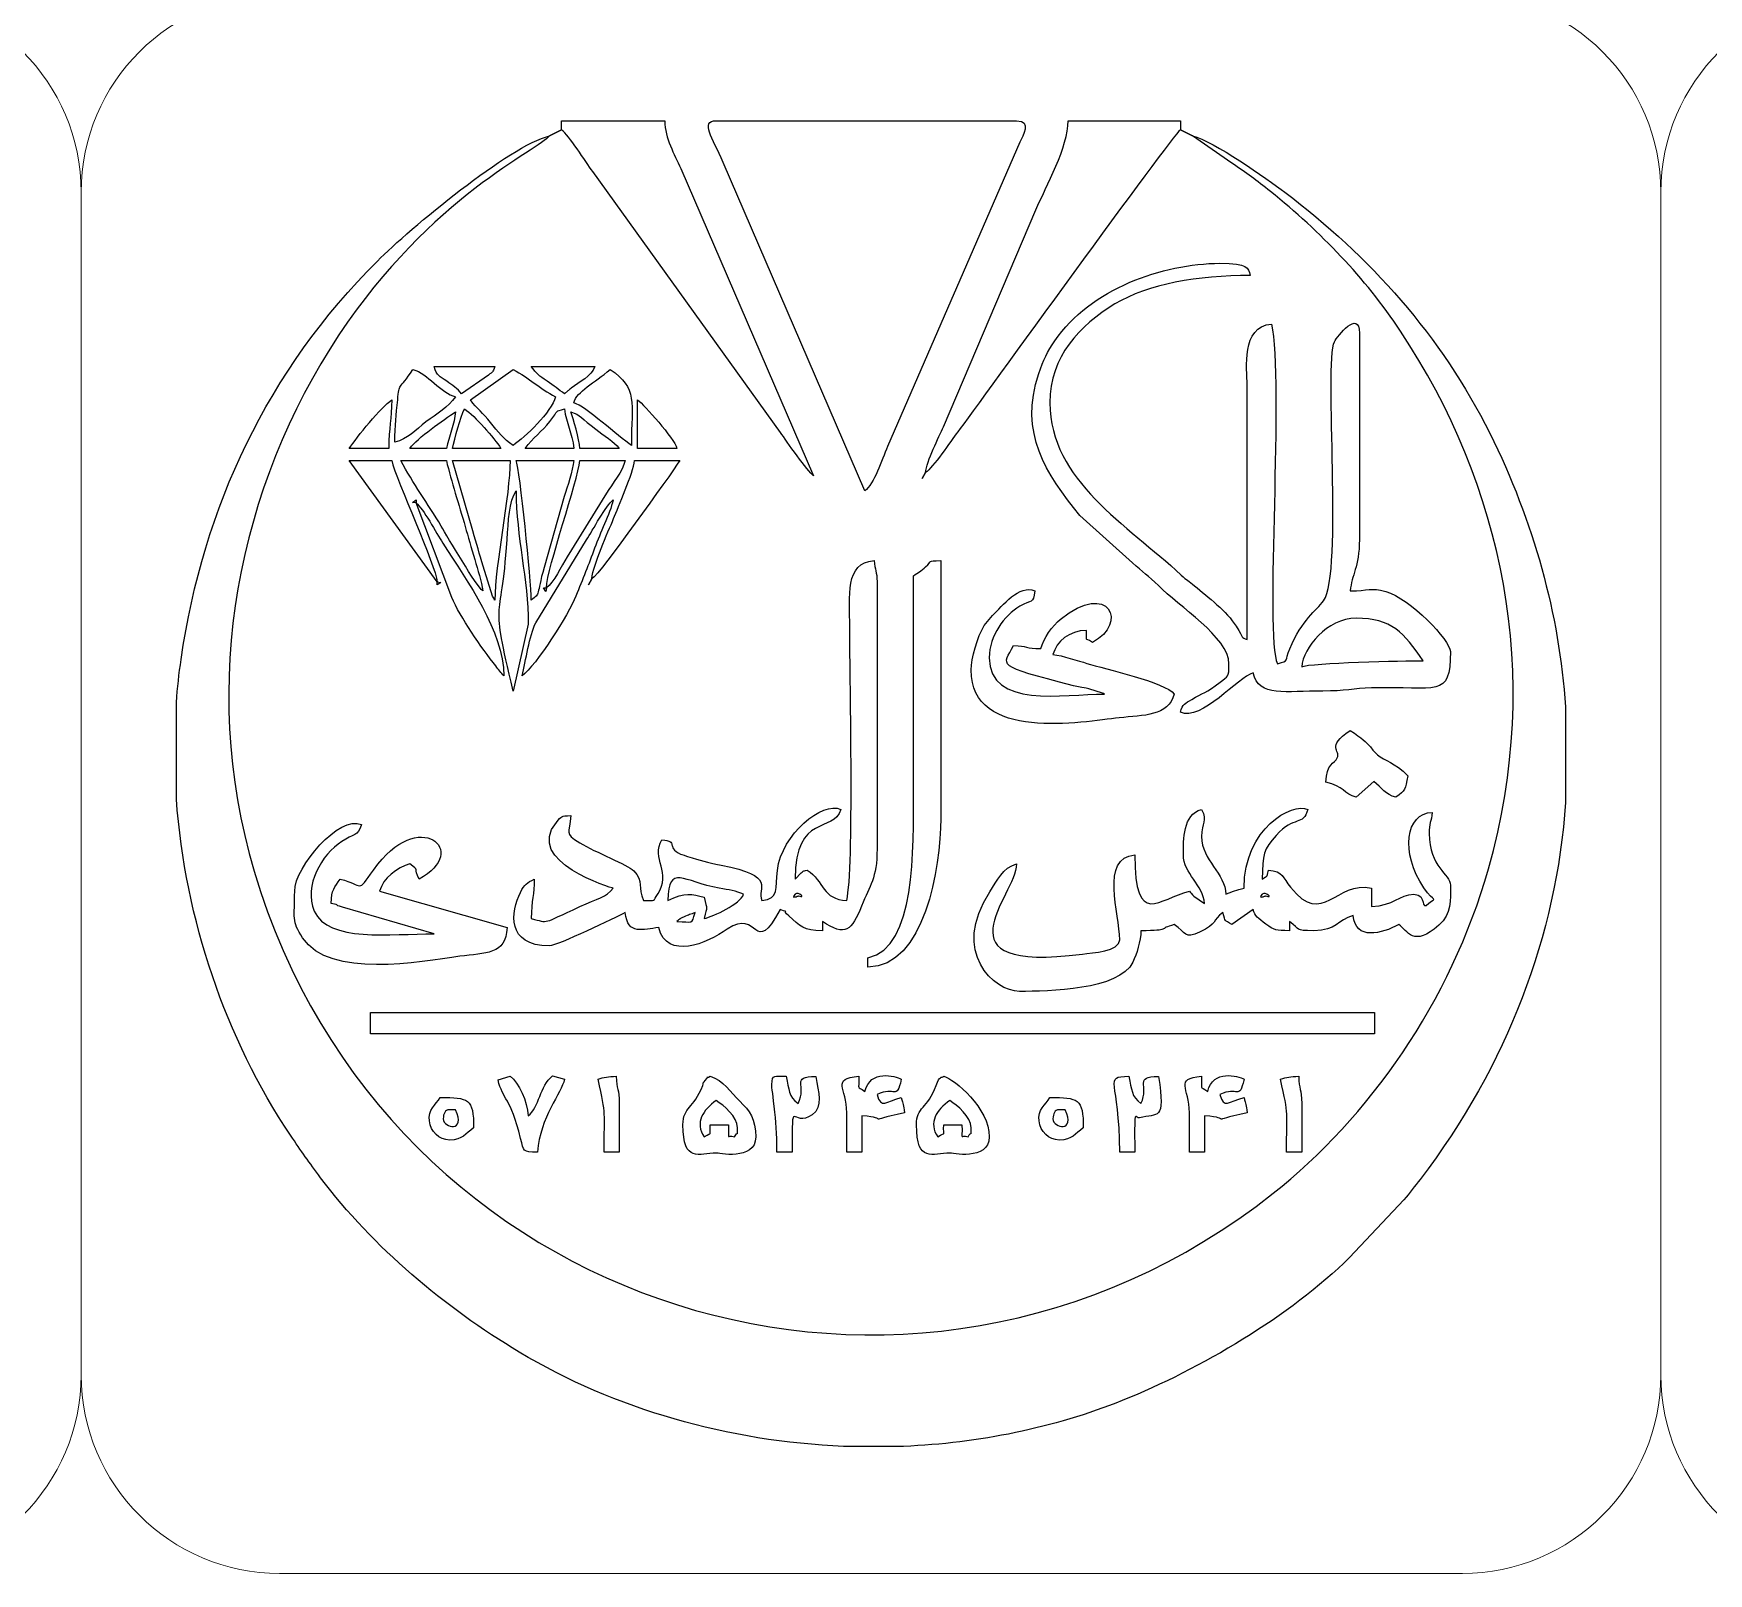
# Model space of a CAD drawing. Header units: millimetres. Extents: x -591 to 604, y 170 to 320.
# Drawn here: x 55.1 to 107.9, y 170.5 to 219 of the extents above; entities that cross this region are included whole.
import ezdxf

# ---------------------------------------------------------------- set-up
doc = ezdxf.new("R2010")
doc.units = ezdxf.units.MM
doc.header["$MEASUREMENT"] = 0
doc.layers.add('Layer 1', color=7, linetype='Continuous')

msp = doc.modelspace()

# ---------------------------------------------------------------- linework, layer by layer
at = {"layer": 'Layer 1', "color": 250, "lineweight": 18}
for points in [[(13.0292, 220.2725), (13.0292, 220.2725), (50.3166, 220.2725), (50.3166, 220.2725), (53.7625, 220.2725), (56.5729, 217.4621), (56.5729, 214.0162), (56.5729, 214.0162), (56.5729, 176.7288), (56.5729, 176.7288), (56.5729, 173.2829), (53.7625, 170.4725), (50.3166, 170.4725), (50.3166, 170.4725), (13.0292, 170.4725), (13.0292, 170.4725), (9.5833, 170.4725), (6.7729, 173.2829), (6.7729, 176.7288), (6.7729, 176.7288), (6.7729, 214.0162), (6.7729, 214.0162), (6.7729, 217.4621), (9.5833, 220.2725), (13.0292, 220.2725)], [(62.8292, 220.2725), (62.8292, 220.2725), (100.1166, 220.2725), (100.1166, 220.2725), (103.5625, 220.2725), (106.3729, 217.4621), (106.3729, 214.0162), (106.3729, 214.0162), (106.3729, 176.7288), (106.3729, 176.7288), (106.3729, 173.2829), (103.5625, 170.4725), (100.1166, 170.4725), (100.1166, 170.4725), (62.8292, 170.4725), (62.8292, 170.4725), (59.3833, 170.4725), (56.5729, 173.2829), (56.5729, 176.7288), (56.5729, 176.7288), (56.5729, 214.0162), (56.5729, 214.0162), (56.5729, 217.4621), (59.3833, 220.2725), (62.8292, 220.2725)], [(112.6292, 220.2725), (112.6292, 220.2725), (149.9166, 220.2725), (149.9166, 220.2725), (153.3625, 220.2725), (156.1729, 217.4621), (156.1729, 214.0162), (156.1729, 214.0162), (156.1729, 176.7288), (156.1729, 176.7288), (156.1729, 173.2829), (153.3625, 170.4725), (149.9166, 170.4725), (149.9166, 170.4725), (112.6292, 170.4725), (112.6292, 170.4725), (109.1833, 170.4725), (106.3729, 173.2829), (106.3729, 176.7288), (106.3729, 176.7288), (106.3729, 214.0162), (106.3729, 214.0162), (106.3729, 217.4621), (109.1833, 220.2725), (112.6292, 220.2725)]]:
    msp.add_open_spline(points, degree=3, knots=[0, 0, 0, 0, 0.125, 0.125, 0.125, 0.25, 0.25, 0.25, 0.375, 0.375, 0.375, 0.5, 0.5, 0.5, 0.625, 0.625, 0.625, 0.75, 0.75, 0.75, 0.875, 0.875, 0.875, 1, 1, 1, 1], dxfattribs=at)
at = {"layer": 'Layer 1', "color": 240}
for points, knots in [([(71.7196, 215.9787), (71.7196, 215.9787), (71.5283, 215.8831), (71.5283, 215.8831), (71.5283, 215.8831), (71.7196, 215.9787), (71.7196, 215.9787)], [0, 0, 0, 0, 0.5, 0.5, 0.5, 1, 1, 1, 1]), ([(71.7196, 215.9787), (71.9502, 215.8096), (72.4702, 214.9777), (72.7027, 214.667), (72.7027, 214.667), (78.6232, 206.4356), (78.6232, 206.4356), (78.7936, 206.1854), (79.4925, 205.1977), (79.6561, 205.078), (79.6561, 205.078), (75.4753, 214.7622), (75.4753, 214.7622), (75.2812, 215.2163), (74.9706, 215.7037), (74.9706, 216.2656), (74.9706, 216.2656), (71.7196, 216.2656), (71.7196, 216.2656), (71.7196, 216.2656), (71.7196, 215.9787), (71.7196, 215.9787)], [0, 0, 0, 0, 0.1428571, 0.1428571, 0.1428571, 0.2857143, 0.2857143, 0.2857143, 0.4285714, 0.4285714, 0.4285714, 0.5714286, 0.5714286, 0.5714286, 0.7142857, 0.7142857, 0.7142857, 0.8571429, 0.8571429, 0.8571429, 1, 1, 1, 1]), ([(81.2816, 204.5999), (81.5687, 204.8104), (81.8157, 205.5724), (81.9919, 205.9932), (81.9919, 205.9932), (86.1667, 215.5944), (86.1667, 215.5944), (86.2563, 215.7854), (86.5591, 216.2656), (86.0625, 216.2656), (86.0625, 216.2656), (76.5963, 216.2656), (76.5963, 216.2656), (76.0735, 216.2656), (76.4796, 215.7359), (76.8138, 214.9534), (76.8138, 214.9534), (81.2816, 204.5999), (81.2816, 204.5999)], [0, 0, 0, 0, 0.1666667, 0.1666667, 0.1666667, 0.3333333, 0.3333333, 0.3333333, 0.5, 0.5, 0.5, 0.6666667, 0.6666667, 0.6666667, 0.8333333, 0.8333333, 0.8333333, 1, 1, 1, 1]), ([(83.194, 205.1736), (83.4156, 205.322), (83.9902, 206.1717), (84.205, 206.4575), (84.9037, 207.3873), (90.9305, 215.7622), (91.2261, 215.9787), (91.2261, 215.9787), (91.2261, 216.2656), (91.2261, 216.2656), (91.2261, 216.2656), (87.6881, 216.2656), (87.6881, 216.2656), (87.6881, 215.4549), (86.9991, 214.202), (86.669, 213.46), (86.669, 213.46), (83.7541, 206.6215), (83.7541, 206.6215), (83.6212, 206.2995), (83.224, 205.5346), (83.194, 205.1736)], [0, 0, 0, 0, 0.1428571, 0.1428571, 0.1428571, 0.2857143, 0.2857143, 0.2857143, 0.4285714, 0.4285714, 0.4285714, 0.5714286, 0.5714286, 0.5714286, 0.7142857, 0.7142857, 0.7142857, 0.8571429, 0.8571429, 0.8571429, 1, 1, 1, 1]), ([(91.4174, 215.8831), (91.4174, 215.8831), (91.2261, 215.9787), (91.2261, 215.9787), (91.2261, 215.9787), (91.4174, 215.8831), (91.4174, 215.8831)], [0, 0, 0, 0, 0.5, 0.5, 0.5, 1, 1, 1, 1]), ([(91.6086, 215.7875), (91.6086, 215.7875), (92.8517, 214.927), (92.8517, 214.927), (93.3052, 214.6247), (93.6274, 214.3902), (94.0645, 214.0364), (95.6564, 212.7483), (97.0343, 211.3385), (98.1687, 209.6301), (101.3679, 204.8115), (102.6842, 198.8305), (100.9401, 192.6866), (99.7464, 188.4813), (97.1604, 184.838), (94.15, 182.4562), (82.7688, 173.4512), (66.1576, 178.6985), (62.0269, 192.6121), (60.256, 198.577), (61.5464, 204.754), (64.7008, 209.5151), (67.585, 213.8681), (71.0318, 215.3707), (71.3371, 215.7875), (70.0893, 215.4968), (66.9263, 212.8586), (65.9108, 211.8432), (62.4588, 208.3916), (60.4269, 204.1153), (59.7241, 199.2881), (59.6586, 198.8392), (59.6096, 198.3872), (59.5759, 197.9331), (59.5759, 197.9331), (59.5759, 194.8858), (59.5759, 194.8858), (59.8508, 191.0946), (61.1288, 187.3401), (63.171, 184.2897), (63.5116, 183.781), (63.7595, 183.4306), (64.1237, 182.9477), (65.7836, 180.7463), (68.0312, 178.86), (70.3861, 177.4489), (73.4029, 175.6412), (76.9899, 174.6299), (80.6087, 174.4793), (80.6087, 174.4793), (82.5016, 174.4793), (82.5016, 174.4793), (84.8773, 174.5787), (87.2263, 175.0554), (89.3957, 175.9271), (91.8467, 176.9121), (94.6903, 178.581), (96.5588, 180.4297), (96.5588, 180.4297), (98.2738, 182.2528), (98.2738, 182.2528), (98.4527, 182.4643), (98.6271, 182.6916), (98.781, 182.8928), (101.5437, 186.5041), (103.0745, 190.5925), (103.3699, 194.7787), (103.3699, 194.7787), (103.3699, 197.7939), (103.3699, 197.7939), (103.1652, 200.7065), (102.3689, 203.6224), (100.9794, 206.4167), (99.4627, 209.4669), (97.1818, 212.0047), (94.5182, 214.0118), (93.9522, 214.4384), (92.263, 215.6351), (91.6086, 215.7875)], [0, 0, 0, 0, 0.0384615, 0.0384615, 0.0384615, 0.0769231, 0.0769231, 0.0769231, 0.1153846, 0.1153846, 0.1153846, 0.1538462, 0.1538462, 0.1538462, 0.1923077, 0.1923077, 0.1923077, 0.2307692, 0.2307692, 0.2307692, 0.2692308, 0.2692308, 0.2692308, 0.3076923, 0.3076923, 0.3076923, 0.3461538, 0.3461538, 0.3461538, 0.3846154, 0.3846154, 0.3846154, 0.4230769, 0.4230769, 0.4230769, 0.4615385, 0.4615385, 0.4615385, 0.5, 0.5, 0.5, 0.5384615, 0.5384615, 0.5384615, 0.5769231, 0.5769231, 0.5769231, 0.6153846, 0.6153846, 0.6153846, 0.6538462, 0.6538462, 0.6538462, 0.6923077, 0.6923077, 0.6923077, 0.7307692, 0.7307692, 0.7307692, 0.7692308, 0.7692308, 0.7692308, 0.8076923, 0.8076923, 0.8076923, 0.8461538, 0.8461538, 0.8461538, 0.8846154, 0.8846154, 0.8846154, 0.9230769, 0.9230769, 0.9230769, 0.9615385, 0.9615385, 0.9615385, 1, 1, 1, 1]), ([(71.5283, 215.8831), (71.5283, 215.8831), (71.3371, 215.7875), (71.3371, 215.7875), (71.3371, 215.7875), (71.5283, 215.8831), (71.5283, 215.8831)], [0, 0, 0, 0, 0.5, 0.5, 0.5, 1, 1, 1, 1]), ([(91.6086, 215.7875), (91.6086, 215.7875), (91.4174, 215.8831), (91.4174, 215.8831), (91.4174, 215.8831), (91.6086, 215.7875), (91.6086, 215.7875)], [0, 0, 0, 0, 0.5, 0.5, 0.5, 1, 1, 1, 1]), ([(92.756, 199.1495), (92.756, 198.686), (92.741, 198.7803), (92.4767, 198.5682), (92.0403, 198.2179), (91.934, 198.2425), (91.5834, 198.0272), (91.3701, 197.8963), (91.2963, 197.8824), (91.2261, 197.6195), (91.8836, 197.3155), (93.0517, 198.7373), (93.5209, 198.8626), (93.7028, 198.0823), (94.5482, 198.2929), (95.7205, 198.2886), (96.3836, 198.2862), (96.7131, 198.3716), (97.2471, 198.3877), (99.3328, 198.4501), (99.7364, 198.0229), (99.7364, 199.5319), (99.7364, 199.889), (98.4728, 201.2026), (97.7039, 201.4268), (97.2175, 201.5686), (97.1521, 201.4443), (96.5808, 201.4443), (96.6242, 201.9662), (96.8677, 202.1736), (96.8677, 203.07), (96.8677, 203.07), (96.8677, 209.5721), (96.8677, 209.5721), (96.8677, 210.3439), (96.1635, 209.4628), (96.0864, 209.3017), (95.7469, 208.5923), (96.363, 201.9926), (95.7411, 201.1368), (95.5056, 200.8128), (95.0721, 200.5596), (94.6739, 199.622), (94.502, 199.2171), (94.6838, 199.2558), (94.286, 199.1495), (93.8744, 200.0073), (94.5002, 208.1185), (94.0947, 209.8589), (93.1349, 209.7791), (93.3294, 208.4296), (93.3297, 207.9466), (93.3297, 207.9466), (93.3297, 199.9144), (93.3297, 199.9144), (93.1248, 199.9971), (93.2418, 199.9253), (92.9842, 200.3339), (92.6935, 200.7949), (92.0948, 201.2529), (91.6746, 201.606), (91.4811, 201.7687), (91.4428, 201.7644), (91.2492, 201.9456), (89.5456, 203.5403), (87.1144, 204.921), (87.1144, 207.3728), (87.1144, 208.8435), (88.0426, 209.8092), (89.1611, 210.4897), (90.2008, 211.1222), (91.7764, 211.389), (93.4254, 211.389), (93.3568, 211.6456), (93.3755, 211.7715), (92.4692, 211.7715), (90.6711, 211.7715), (88.3887, 210.9647), (87.2651, 209.3259), (87.0345, 208.9895), (86.9036, 208.7163), (86.763, 208.2981), (86.1295, 206.4133), (86.9884, 205.1585), (88.055, 203.8192), (88.055, 203.8192), (89.7202, 202.329), (89.7202, 202.329), (90.0266, 202.0369), (90.2293, 201.9192), (90.5322, 201.6111), (91.1708, 200.962), (92.756, 199.9869), (92.756, 199.1495)], [0, 0, 0, 0, 0.0322581, 0.0322581, 0.0322581, 0.0645161, 0.0645161, 0.0645161, 0.0967742, 0.0967742, 0.0967742, 0.1290323, 0.1290323, 0.1290323, 0.1612903, 0.1612903, 0.1612903, 0.1935484, 0.1935484, 0.1935484, 0.2258065, 0.2258065, 0.2258065, 0.2580645, 0.2580645, 0.2580645, 0.2903226, 0.2903226, 0.2903226, 0.3225806, 0.3225806, 0.3225806, 0.3548387, 0.3548387, 0.3548387, 0.3870968, 0.3870968, 0.3870968, 0.4193548, 0.4193548, 0.4193548, 0.4516129, 0.4516129, 0.4516129, 0.483871, 0.483871, 0.483871, 0.516129, 0.516129, 0.516129, 0.5483871, 0.5483871, 0.5483871, 0.5806452, 0.5806452, 0.5806452, 0.6129032, 0.6129032, 0.6129032, 0.6451613, 0.6451613, 0.6451613, 0.6774194, 0.6774194, 0.6774194, 0.7096774, 0.7096774, 0.7096774, 0.7419355, 0.7419355, 0.7419355, 0.7741935, 0.7741935, 0.7741935, 0.8064516, 0.8064516, 0.8064516, 0.8387097, 0.8387097, 0.8387097, 0.8709677, 0.8709677, 0.8709677, 0.9032258, 0.9032258, 0.9032258, 0.9354839, 0.9354839, 0.9354839, 0.9677419, 0.9677419, 0.9677419, 1, 1, 1, 1]), ([(66.4605, 206.1298), (66.8675, 206.2246), (67.1042, 206.5187), (67.4437, 206.7721), (67.7833, 207.0254), (68.1565, 207.2409), (68.3729, 207.5641), (67.9133, 207.6869), (67.4937, 208.302), (67.0343, 208.4246), (66.5788, 207.7447), (66.603, 208.0277), (66.5524, 207.4723), (66.5083, 206.9869), (66.4605, 206.6771), (66.4605, 206.1298)], [0, 0, 0, 0, 0.2, 0.2, 0.2, 0.4, 0.4, 0.4, 0.6, 0.6, 0.6, 0.8, 0.8, 0.8, 1, 1, 1, 1]), ([(68.5642, 207.6597), (68.5642, 207.6597), (69.414, 208.2442), (69.414, 208.2442), (69.5573, 208.3789), (69.5375, 208.3037), (69.616, 208.5203), (69.616, 208.5203), (67.7036, 208.5203), (67.7036, 208.5203), (67.7884, 208.2024), (67.8634, 208.2212), (68.0983, 208.0546), (68.2777, 207.9275), (68.4404, 207.8285), (68.5642, 207.6597)], [0, 0, 0, 0, 0.2, 0.2, 0.2, 0.4, 0.4, 0.4, 0.6, 0.6, 0.6, 0.8, 0.8, 0.8, 1, 1, 1, 1]), ([(68.8511, 207.4685), (69.0452, 207.1785), (69.2475, 207.0596), (69.48, 206.7588), (69.7187, 206.4499), (69.887, 206.2368), (70.1897, 206.0342), (70.5705, 206.2891), (71.401, 207.0875), (71.5283, 207.5641), (71.0099, 207.8384), (70.7081, 208.1505), (70.1897, 208.4246), (70.1897, 208.4246), (68.8511, 207.4685), (68.8511, 207.4685)], [0, 0, 0, 0, 0.2, 0.2, 0.2, 0.4, 0.4, 0.4, 0.6, 0.6, 0.6, 0.8, 0.8, 0.8, 1, 1, 1, 1]), ([(71.8152, 207.6597), (71.8152, 207.6597), (71.9179, 207.7482), (71.9179, 207.7482), (71.9328, 207.7606), (72.0014, 207.8186), (72.022, 207.8355), (72.2782, 208.0437), (72.6527, 208.1922), (72.7714, 208.5203), (72.7714, 208.5203), (70.7634, 208.5203), (70.7634, 208.5203), (70.9153, 208.2935), (71.0178, 208.2195), (71.2594, 208.0602), (71.4908, 207.9077), (71.6163, 207.7928), (71.8152, 207.6597)], [0, 0, 0, 0, 0.1666667, 0.1666667, 0.1666667, 0.3333333, 0.3333333, 0.3333333, 0.5, 0.5, 0.5, 0.6666667, 0.6666667, 0.6666667, 0.8333333, 0.8333333, 0.8333333, 1, 1, 1, 1]), ([(72.1021, 207.3728), (72.4744, 207.2734), (73.5168, 206.3035), (73.9188, 206.0342), (73.9188, 207.4135), (74.1347, 207.832), (73.2495, 208.4246), (72.7571, 207.9967), (72.2, 207.7394), (72.1021, 207.3728)], [0, 0, 0, 0, 0.3333333, 0.3333333, 0.3333333, 0.6666667, 0.6666667, 0.6666667, 1, 1, 1, 1]), ([(65.0263, 205.9386), (65.0263, 205.9386), (66.2693, 205.9386), (66.2693, 205.9386), (66.2693, 206.6073), (66.3649, 206.8528), (66.3649, 207.4685), (66.0453, 207.2546), (65.2566, 206.2827), (65.0263, 205.9386)], [0, 0, 0, 0, 0.3333333, 0.3333333, 0.3333333, 0.6666667, 0.6666667, 0.6666667, 1, 1, 1, 1]), ([(66.9386, 205.9386), (66.9386, 205.9386), (68.086, 205.9386), (68.086, 205.9386), (68.1702, 206.2995), (68.3438, 206.7367), (68.3729, 207.086), (68.0141, 206.8458), (67.1593, 206.2679), (66.9386, 205.9386)], [0, 0, 0, 0, 0.3333333, 0.3333333, 0.3333333, 0.6666667, 0.6666667, 0.6666667, 1, 1, 1, 1]), ([(68.2773, 205.9386), (68.2773, 205.9386), (69.8072, 205.9386), (69.8072, 205.9386), (69.5827, 206.2737), (68.9956, 206.9568), (68.6598, 207.1816), (68.5315, 206.9145), (68.353, 206.2634), (68.2773, 205.9386)], [0, 0, 0, 0, 0.3333333, 0.3333333, 0.3333333, 0.6666667, 0.6666667, 0.6666667, 1, 1, 1, 1]), ([(70.5722, 205.9386), (70.5722, 205.9386), (72.1021, 205.9386), (72.1021, 205.9386), (72.0607, 206.4354), (71.853, 206.7277), (71.8152, 207.1816), (71.4852, 207.0935), (71.6474, 207.1722), (71.3506, 206.7857), (71.105, 206.466), (70.8007, 206.2798), (70.5722, 205.9386)], [0, 0, 0, 0, 0.25, 0.25, 0.25, 0.5, 0.5, 0.5, 0.75, 0.75, 0.75, 1, 1, 1, 1]), ([(72.2934, 205.9386), (72.2934, 205.9386), (73.5363, 205.9386), (73.5363, 205.9386), (73.3888, 206.1402), (73.0334, 206.3614), (72.7979, 206.5388), (72.3521, 206.8747), (72.3151, 207.0037), (72.0065, 207.086), (72.0967, 206.8979), (72.2714, 206.2025), (72.2934, 205.9386)], [0, 0, 0, 0, 0.25, 0.25, 0.25, 0.5, 0.5, 0.5, 0.75, 0.75, 0.75, 1, 1, 1, 1]), ([(74.1101, 205.9386), (74.1101, 205.9386), (75.3531, 205.9386), (75.3531, 205.9386), (75.268, 206.2573), (74.3319, 207.306), (74.1101, 207.4685), (74.1101, 207.4685), (74.1101, 205.9386), (74.1101, 205.9386)], [0, 0, 0, 0, 0.3333333, 0.3333333, 0.3333333, 0.6666667, 0.6666667, 0.6666667, 1, 1, 1, 1]), ([(67.7992, 201.7313), (67.7584, 202.2214), (66.5091, 204.9372), (66.3649, 205.556), (66.3649, 205.556), (65.0263, 205.556), (65.0263, 205.556), (65.0263, 205.556), (67.7992, 201.7313), (67.7992, 201.7313)], [0, 0, 0, 0, 0.3333333, 0.3333333, 0.3333333, 0.6666667, 0.6666667, 0.6666667, 1, 1, 1, 1]), ([(69.2335, 201.4443), (69.2082, 201.748), (69.0728, 202.113), (68.9799, 202.4338), (68.8716, 202.8078), (68.7684, 203.1603), (68.6806, 203.4731), (68.4825, 204.1783), (68.2441, 204.8774), (68.086, 205.556), (68.086, 205.556), (66.6518, 205.556), (66.6518, 205.556), (67.0382, 204.8256), (67.4935, 204.2096), (67.9257, 203.4833), (68.131, 203.1382), (69.0357, 201.5892), (69.2335, 201.4443)], [0, 0, 0, 0, 0.1666667, 0.1666667, 0.1666667, 0.3333333, 0.3333333, 0.3333333, 0.5, 0.5, 0.5, 0.6666667, 0.6666667, 0.6666667, 0.8333333, 0.8333333, 0.8333333, 1, 1, 1, 1]), ([(69.616, 201.1576), (69.616, 202.2683), (70.094, 204.4569), (70.094, 205.556), (70.094, 205.556), (68.2773, 205.556), (68.2773, 205.556), (68.2773, 205.556), (68.9259, 203.3361), (68.9259, 203.3361), (69.041, 202.9262), (69.1295, 202.6169), (69.2447, 202.2206), (69.2447, 202.2206), (69.5462, 201.2789), (69.5462, 201.2789), (69.5544, 201.2624), (69.574, 201.231), (69.5808, 201.218), (69.5877, 201.2049), (69.6026, 201.1766), (69.616, 201.1576)], [0, 0, 0, 0, 0.1428571, 0.1428571, 0.1428571, 0.2857143, 0.2857143, 0.2857143, 0.4285714, 0.4285714, 0.4285714, 0.5714286, 0.5714286, 0.5714286, 0.7142857, 0.7142857, 0.7142857, 0.8571429, 0.8571429, 0.8571429, 1, 1, 1, 1]), ([(70.7634, 201.1576), (71.0617, 201.376), (70.9147, 201.2874), (71.1666, 202.1886), (71.1666, 202.1886), (71.8039, 204.4198), (71.8039, 204.4198), (71.8985, 204.7439), (72.0748, 205.229), (72.1021, 205.556), (72.1021, 205.556), (70.2853, 205.556), (70.2853, 205.556), (70.4034, 205.31), (70.7634, 201.713), (70.7634, 201.1576)], [0, 0, 0, 0, 0.2, 0.2, 0.2, 0.4, 0.4, 0.4, 0.6, 0.6, 0.6, 0.8, 0.8, 0.8, 1, 1, 1, 1]), ([(71.2415, 201.5399), (71.4759, 201.7117), (71.7085, 202.2235), (71.8923, 202.5148), (71.8923, 202.5148), (73.1353, 204.5228), (73.1353, 204.5228), (73.319, 204.8145), (73.6399, 205.2278), (73.7276, 205.556), (73.7276, 205.556), (72.2934, 205.556), (72.2934, 205.556), (72.2408, 204.924), (71.2553, 202.1594), (71.2415, 201.5399)], [0, 0, 0, 0, 0.2, 0.2, 0.2, 0.4, 0.4, 0.4, 0.6, 0.6, 0.6, 0.8, 0.8, 0.8, 1, 1, 1, 1]), ([(72.6758, 201.8269), (72.9455, 202.0074), (75.1224, 205.0687), (75.4489, 205.556), (75.4489, 205.556), (74.0145, 205.556), (74.0145, 205.556), (73.982, 205.1663), (73.5025, 204.085), (73.3589, 203.7256), (73.1777, 203.2723), (72.7144, 202.2902), (72.6758, 201.8269)], [0, 0, 0, 0, 0.25, 0.25, 0.25, 0.5, 0.5, 0.5, 0.75, 0.75, 0.75, 1, 1, 1, 1]), ([(83.194, 205.1736), (83.194, 205.1736), (83.084, 204.9872), (83.084, 204.9872), (83.084, 204.9872), (83.194, 205.1736), (83.194, 205.1736)], [0, 0, 0, 0, 0.5, 0.5, 0.5, 1, 1, 1, 1]), ([(70.1897, 198.2889), (70.1897, 198.2889), (70.6678, 200.3925), (70.6678, 200.3925), (70.6678, 201.8315), (70.2853, 203.1305), (70.2853, 204.5999), (70.0604, 204.2761), (70.0395, 203.6323), (70.0018, 203.0666), (69.8087, 200.1816), (69.4616, 201.4142), (70.1897, 198.2889)], [0, 0, 0, 0, 0.25, 0.25, 0.25, 0.5, 0.5, 0.5, 0.75, 0.75, 0.75, 1, 1, 1, 1]), ([(67.1299, 204.2174), (67.1299, 204.2174), (67.1299, 204.313), (67.1299, 204.313), (67.1299, 204.313), (67.0183, 204.2333), (67.0183, 204.2333), (67.0183, 204.2333), (67.1299, 204.2174), (67.1299, 204.2174)], [0, 0, 0, 0, 0.3333333, 0.3333333, 0.3333333, 0.6666667, 0.6666667, 0.6666667, 1, 1, 1, 1]), ([(67.1299, 204.2174), (67.1299, 204.2174), (68.2624, 201.2383), (68.2624, 201.2383), (68.5034, 200.6315), (69.2056, 199.6434), (69.6415, 199.0793), (69.7354, 198.9581), (69.8182, 198.8644), (69.9028, 198.767), (69.8711, 200.1936), (68.7738, 201.7132), (67.9717, 202.9556), (67.772, 203.2649), (67.3592, 204.0493), (67.1299, 204.2174)], [0, 0, 0, 0, 0.2, 0.2, 0.2, 0.4, 0.4, 0.4, 0.6, 0.6, 0.6, 0.8, 0.8, 0.8, 1, 1, 1, 1]), ([(70.4766, 198.767), (70.908, 199.0832), (71.949, 200.7167), (72.1707, 201.2802), (72.3823, 201.8177), (72.5751, 202.2804), (72.7603, 202.7942), (72.9314, 203.2696), (73.2384, 203.8549), (73.3451, 204.313), (73.1153, 204.1446), (72.7035, 203.361), (72.5033, 203.0513), (72.5033, 203.0513), (70.9045, 200.4426), (70.9045, 200.4426), (70.7073, 200.027), (70.5882, 199.2466), (70.4766, 198.767)], [0, 0, 0, 0, 0.1666667, 0.1666667, 0.1666667, 0.3333333, 0.3333333, 0.3333333, 0.5, 0.5, 0.5, 0.6666667, 0.6666667, 0.6666667, 0.8333333, 0.8333333, 0.8333333, 1, 1, 1, 1]), ([(80.7079, 191.6911), (79.9415, 191.7081), (79.9967, 192.2912), (79.4649, 192.6473), (79.2908, 192.6007), (79.368, 192.6274), (79.2703, 192.5549), (79.2703, 192.5549), (79.0824, 192.3605), (79.0824, 192.3605), (79.0824, 194.4652), (80.3095, 193.7842), (80.5167, 194.5597), (79.9532, 194.8202), (78.6608, 193.7889), (78.5219, 192.6339), (78.4537, 192.0663), (78.5842, 191.7371), (78.0306, 191.6911), (77.8678, 192.0852), (78.5304, 192.461), (76.7472, 192.7982), (76.2762, 192.8871), (76.1148, 192.9497), (75.6886, 193.0783), (75.6835, 193.0798), (75.4815, 193.1421), (75.4709, 193.1475), (74.9776, 193.3959), (75.4345, 193.5423), (74.8752, 193.6035), (74.5476, 193.0205), (75.1822, 192.5368), (74.7604, 191.9039), (74.5796, 191.6326), (74.7126, 191.7002), (74.3014, 191.6911), (74.1134, 192.0829), (74.3213, 192.295), (73.9914, 192.6241), (73.805, 192.8101), (72.7862, 193.2026), (72.2917, 193.5086), (71.767, 193.8335), (71.9931, 193.7706), (72.0065, 194.3685), (71.6827, 194.3415), (71.732, 194.3611), (71.5562, 194.1493), (70.5183, 192.8975), (73.3183, 192.0757), (73.3451, 192.0736), (73.1359, 191.7879), (72.849, 191.752), (72.2959, 191.4971), (71.0547, 190.9253), (71.3505, 190.9806), (70.7634, 191.1174), (70.7634, 191.6979), (70.8591, 191.8835), (70.8591, 192.3605), (70.6293, 192.2389), (70.5504, 192.2046), (70.4199, 191.9387), (70.1249, 191.3373), (69.9608, 190.2567), (71.3371, 190.2567), (71.5748, 190.2567), (73.4251, 191.1485), (73.7276, 191.3085), (73.7894, 190.5655), (74.3026, 190.7908), (74.7794, 190.8304), (75.0551, 189.798), (76.2936, 190.3298), (76.9396, 190.779), (77.9524, 191.4832), (77.7728, 189.8329), (78.6043, 191.4041), (78.9728, 191.2708), (78.6263, 191.422), (78.8777, 191.1994), (79.2487, 190.8709), (79.3321, 190.7348), (79.943, 190.7348), (79.943, 190.7348), (79.943, 191.0216), (79.943, 191.0216), (80.6633, 190.5391), (80.8714, 190.7447), (81.1736, 191.5121), (81.4347, 192.1752), (81.6641, 192.3724), (81.6641, 193.3166), (81.6641, 193.3166), (81.6641, 201.7313), (81.6641, 201.7313), (81.6641, 202.061), (81.5934, 202.1015), (81.5685, 202.4006), (80.6403, 202.3234), (80.8034, 201.2883), (80.8035, 200.2969), (80.8037, 198.4505), (80.9429, 192.6997), (80.7079, 191.6911)], [0, 0, 0, 0, 0.0285714, 0.0285714, 0.0285714, 0.0571429, 0.0571429, 0.0571429, 0.0857143, 0.0857143, 0.0857143, 0.1142857, 0.1142857, 0.1142857, 0.1428571, 0.1428571, 0.1428571, 0.1714286, 0.1714286, 0.1714286, 0.2, 0.2, 0.2, 0.2285714, 0.2285714, 0.2285714, 0.2571429, 0.2571429, 0.2571429, 0.2857143, 0.2857143, 0.2857143, 0.3142857, 0.3142857, 0.3142857, 0.3428571, 0.3428571, 0.3428571, 0.3714286, 0.3714286, 0.3714286, 0.4, 0.4, 0.4, 0.4285714, 0.4285714, 0.4285714, 0.4571429, 0.4571429, 0.4571429, 0.4857143, 0.4857143, 0.4857143, 0.5142857, 0.5142857, 0.5142857, 0.5428571, 0.5428571, 0.5428571, 0.5714286, 0.5714286, 0.5714286, 0.6, 0.6, 0.6, 0.6285714, 0.6285714, 0.6285714, 0.6571429, 0.6571429, 0.6571429, 0.6857143, 0.6857143, 0.6857143, 0.7142857, 0.7142857, 0.7142857, 0.7428571, 0.7428571, 0.7428571, 0.7714286, 0.7714286, 0.7714286, 0.8, 0.8, 0.8, 0.8285714, 0.8285714, 0.8285714, 0.8571429, 0.8571429, 0.8571429, 0.8857143, 0.8857143, 0.8857143, 0.9142857, 0.9142857, 0.9142857, 0.9428571, 0.9428571, 0.9428571, 0.9714286, 0.9714286, 0.9714286, 1, 1, 1, 1]), ([(82.8115, 201.9225), (82.8115, 199.6913), (82.8115, 197.4602), (82.8115, 195.2291), (82.8115, 193.2472), (82.8967, 190.2283), (81.3773, 189.8742), (81.3773, 189.8742), (81.3773, 189.5873), (81.3773, 189.5873), (83.1528, 189.5873), (83.6721, 192.7273), (83.6721, 194.2728), (83.6721, 194.2728), (83.6721, 202.4006), (83.6721, 202.4006), (83.2106, 202.3903), (83.4296, 202.3958), (83.1936, 202.2096), (83.1918, 202.2082), (83.114, 202.1342), (83.0396, 202.077), (82.9344, 201.9959), (82.8946, 201.978), (82.8115, 201.9225)], [0, 0, 0, 0, 0.125, 0.125, 0.125, 0.25, 0.25, 0.25, 0.375, 0.375, 0.375, 0.5, 0.5, 0.5, 0.625, 0.625, 0.625, 0.75, 0.75, 0.75, 0.875, 0.875, 0.875, 1, 1, 1, 1]), ([(67.7992, 201.7313), (67.7992, 201.7313), (67.7992, 201.6357), (67.7992, 201.6357), (67.7992, 201.6357), (67.9108, 201.7154), (67.9108, 201.7154), (67.9108, 201.7154), (67.7992, 201.7313), (67.7992, 201.7313)], [0, 0, 0, 0, 0.3333333, 0.3333333, 0.3333333, 0.6666667, 0.6666667, 0.6666667, 1, 1, 1, 1]), ([(72.6758, 201.8269), (72.6758, 201.8269), (72.5658, 201.6403), (72.5658, 201.6403), (72.5658, 201.6403), (72.6758, 201.8269), (72.6758, 201.8269)], [0, 0, 0, 0, 0.5, 0.5, 0.5, 1, 1, 1, 1]), ([(84.6282, 198.9582), (84.6282, 196.6664), (88.1497, 197.32), (89.2968, 197.4452), (90.0581, 197.5285), (90.8474, 197.4916), (91.0349, 198.1932), (90.7614, 198.5665), (88.8438, 198.9844), (88.2736, 199.1612), (88.0211, 199.2396), (87.499, 199.4123), (87.21, 199.4363), (87.3231, 199.86), (87.7195, 200.1892), (88.2618, 200.2013), (88.2989, 199.7572), (88.1594, 200.0341), (88.4532, 199.8187), (89.5952, 200.4232), (88.9828, 201.7947), (87.4383, 200.5468), (87.2055, 200.359), (86.9006, 199.9412), (86.8277, 199.6275), (86.347, 199.6275), (86.3995, 199.7136), (85.967, 199.7232), (85.6232, 199.0736), (85.3384, 199.101), (87.8576, 198.4583), (87.9947, 198.4234), (88.1153, 198.4107), (88.3368, 198.3638), (88.3368, 198.3638), (88.772, 198.2252), (88.772, 198.2252), (88.7861, 198.2191), (88.8155, 198.206), (88.8357, 198.1932), (87.541, 198.1932), (85.202, 197.7294), (85.202, 199.3407), (85.202, 200.0393), (85.6729, 200.6754), (86.1635, 200.961), (86.5371, 201.1785), (86.5898, 201.0188), (86.6363, 201.4443), (86.149, 201.6698), (85.6167, 200.9689), (85.305, 200.6721), (85.305, 200.6721), (85.0456, 200.3578), (85.0456, 200.3578), (84.8266, 200.0085), (84.6282, 199.2962), (84.6282, 198.9582)], [0, 0, 0, 0, 0.0526316, 0.0526316, 0.0526316, 0.1052632, 0.1052632, 0.1052632, 0.1578947, 0.1578947, 0.1578947, 0.2105263, 0.2105263, 0.2105263, 0.2631579, 0.2631579, 0.2631579, 0.3157895, 0.3157895, 0.3157895, 0.3684211, 0.3684211, 0.3684211, 0.4210526, 0.4210526, 0.4210526, 0.4736842, 0.4736842, 0.4736842, 0.5263158, 0.5263158, 0.5263158, 0.5789474, 0.5789474, 0.5789474, 0.6315789, 0.6315789, 0.6315789, 0.6842105, 0.6842105, 0.6842105, 0.7368421, 0.7368421, 0.7368421, 0.7894737, 0.7894737, 0.7894737, 0.8421053, 0.8421053, 0.8421053, 0.8947368, 0.8947368, 0.8947368, 0.9473684, 0.9473684, 0.9473684, 1, 1, 1, 1]), ([(71.2415, 201.5399), (71.2415, 201.5399), (71.1459, 201.5399), (71.1459, 201.5399), (71.1459, 201.5399), (71.2256, 201.4285), (71.2256, 201.4285), (71.2256, 201.4285), (71.2415, 201.5399), (71.2415, 201.5399)], [0, 0, 0, 0, 0.3333333, 0.3333333, 0.3333333, 0.6666667, 0.6666667, 0.6666667, 1, 1, 1, 1]), ([(95.0509, 199.0538), (95.1003, 199.6482), (95.842, 200.5839), (96.772, 200.5839), (97.8821, 200.5839), (98.2813, 200.1327), (98.8757, 199.245), (98.2883, 199.245), (95.3239, 199.185), (95.0509, 199.0538)], [0, 0, 0, 0, 0.3333333, 0.3333333, 0.3333333, 0.6666667, 0.6666667, 0.6666667, 1, 1, 1, 1]), ([(95.8158, 195.4203), (96.3692, 195.2913), (96.3856, 195.0453), (96.772, 194.9422), (96.772, 194.9422), (97.3279, 195.4389), (97.3279, 195.4389), (97.5553, 195.2381), (97.7063, 195.0245), (98.0151, 194.9422), (98.3416, 195.1608), (98.2955, 195.1736), (98.3975, 195.6115), (97.9742, 196.0577), (97.666, 196.087), (97.4402, 196.2797), (97.1635, 196.5154), (97.3261, 196.5467), (96.5808, 197.0458), (95.7874, 196.5145), (96.2959, 196.4234), (96.1733, 196.1833), (96.0814, 196.0038), (95.8287, 195.9937), (95.8158, 195.4203)], [0, 0, 0, 0, 0.125, 0.125, 0.125, 0.25, 0.25, 0.25, 0.375, 0.375, 0.375, 0.5, 0.5, 0.5, 0.625, 0.625, 0.625, 0.75, 0.75, 0.75, 0.875, 0.875, 0.875, 1, 1, 1, 1]), ([(63.305, 191.978), (63.305, 191.1362), (63.2014, 191.0412), (63.5558, 190.5075), (64.4185, 189.2086), (67.2465, 189.7564), (68.5099, 189.9285), (69.3067, 190.037), (69.9792, 189.971), (69.9985, 190.8304), (69.9985, 190.8304), (65.9825, 191.978), (65.9825, 191.978), (66.0923, 192.3894), (66.5289, 192.7291), (66.9386, 192.8385), (67.2545, 192.6071), (67.0459, 192.7344), (67.2255, 192.3605), (68.8735, 193.2325), (67.215, 194.6894), (65.7908, 192.6476), (65.2581, 191.8841), (65.4999, 192.1833), (64.7393, 192.3605), (64.5649, 192.0998), (64.4624, 192.0409), (64.4524, 191.5955), (64.8074, 191.5127), (64.4825, 191.5742), (64.8092, 191.474), (64.8092, 191.474), (67.7036, 190.6392), (67.7036, 190.6392), (66.3306, 190.6392), (64.3525, 190.359), (63.9227, 191.3551), (63.5769, 192.1563), (64.1529, 193.1319), (64.7935, 193.5492), (65.1471, 193.7795), (65.3113, 193.7166), (65.4088, 194.0816), (64.7211, 194.3996), (63.305, 192.7441), (63.305, 191.978)], [0, 0, 0, 0, 0.0666667, 0.0666667, 0.0666667, 0.1333333, 0.1333333, 0.1333333, 0.2, 0.2, 0.2, 0.2666667, 0.2666667, 0.2666667, 0.3333333, 0.3333333, 0.3333333, 0.4, 0.4, 0.4, 0.4666667, 0.4666667, 0.4666667, 0.5333333, 0.5333333, 0.5333333, 0.6, 0.6, 0.6, 0.6666667, 0.6666667, 0.6666667, 0.7333333, 0.7333333, 0.7333333, 0.8, 0.8, 0.8, 0.8666667, 0.8666667, 0.8666667, 0.9333333, 0.9333333, 0.9333333, 1, 1, 1, 1]), ([(93.2341, 192.0736), (93.0024, 192.0195), (92.8504, 191.9735), (92.6604, 191.8822), (92.646, 192.5271), (91.8954, 192.9548), (91.8954, 193.6991), (91.8954, 194.1648), (92.0863, 194.1618), (91.8954, 194.5597), (91.3028, 194.4014), (91.3217, 193.5991), (91.3217, 193.1254), (91.3217, 192.5293), (91.9427, 192.1779), (91.9911, 191.5955), (91.9911, 191.5955), (91.6465, 191.8246), (91.6465, 191.8246), (91.5916, 191.8789), (91.5328, 191.9591), (91.5129, 191.978), (90.5468, 191.7529), (89.7918, 190.7775), (89.7918, 193.1254), (88.6788, 193.0328), (89.3136, 191.2626), (89.3136, 190.4479), (89.3136, 190.0866), (88.4448, 190.037), (88.1382, 189.9979), (83.403, 189.3935), (86.0402, 191.8301), (86.0625, 192.8385), (85.6234, 192.7213), (85.4473, 192.3122), (85.2193, 191.9607), (83.9805, 190.0518), (85.3493, 188.8224), (86.1582, 188.8224), (87.0625, 188.8224), (89.2994, 188.8567), (89.7281, 189.7467), (89.8469, 189.9933), (89.9759, 190.4148), (89.9831, 190.7348), (90.9693, 190.7348), (90.4844, 190.7978), (91.0349, 190.9262), (91.4143, 190.672), (91.3516, 190.4626), (91.8336, 190.6888), (92.4119, 190.9606), (92.2173, 191.0539), (92.5648, 191.3085), (92.654, 190.9745), (92.6012, 191.0938), (92.8517, 190.9262), (92.8517, 190.9262), (93.5209, 191.4041), (93.5209, 191.4041), (93.5758, 191.1989), (93.6691, 191.1244), (93.9215, 190.9441), (94.1955, 190.7482), (94.222, 190.7348), (94.6684, 190.7348), (94.6684, 190.7348), (94.6684, 191.0216), (94.6684, 191.0216), (95.0529, 190.7641), (94.7845, 190.7348), (95.4334, 190.7348), (96.1491, 190.7348), (96.1733, 191.0786), (96.6764, 191.2129), (96.7429, 190.4141), (97.5678, 190.6389), (98.1107, 190.9262), (98.3869, 190.7411), (98.5791, 190.1879), (99.3725, 190.9073), (99.7844, 191.2806), (99.7364, 191.6878), (99.7364, 192.1692), (99.7364, 192.5071), (99.0669, 192.7414), (99.0669, 193.7948), (99.0669, 194.1244), (99.1376, 194.1649), (99.1625, 194.4641), (98.3277, 194.4454), (98.1544, 193.1916), (98.9, 192.09), (99.2509, 191.5714), (99.3133, 191.8283), (99.0623, 191.5982), (98.7621, 191.3232), (99.0231, 191.8822), (98.5888, 191.8822), (98.1106, 191.8822), (97.9549, 191.5155), (97.2501, 191.4999), (97.2501, 191.4999), (97.2501, 192.0736), (97.2501, 192.0736), (96.1377, 192.3327), (95.7266, 190.8206), (94.6966, 192.1017), (94.4448, 192.4152), (94.4767, 192.6076), (93.9991, 192.6473), (93.9322, 192.3677), (94.0114, 192.5095), (93.8078, 192.3605), (93.8078, 193.1375), (93.8541, 193.3033), (94.2455, 193.7396), (94.8218, 194.3826), (95.094, 194.0046), (95.2421, 194.5597), (94.7656, 194.78), (93.2341, 193.9768), (93.2341, 192.0736)], [0, 0, 0, 0, 0.0243902, 0.0243902, 0.0243902, 0.0487805, 0.0487805, 0.0487805, 0.0731707, 0.0731707, 0.0731707, 0.097561, 0.097561, 0.097561, 0.1219512, 0.1219512, 0.1219512, 0.1463415, 0.1463415, 0.1463415, 0.1707317, 0.1707317, 0.1707317, 0.195122, 0.195122, 0.195122, 0.2195122, 0.2195122, 0.2195122, 0.2439024, 0.2439024, 0.2439024, 0.2682927, 0.2682927, 0.2682927, 0.2926829, 0.2926829, 0.2926829, 0.3170732, 0.3170732, 0.3170732, 0.3414634, 0.3414634, 0.3414634, 0.3658537, 0.3658537, 0.3658537, 0.3902439, 0.3902439, 0.3902439, 0.4146341, 0.4146341, 0.4146341, 0.4390244, 0.4390244, 0.4390244, 0.4634146, 0.4634146, 0.4634146, 0.4878049, 0.4878049, 0.4878049, 0.5121951, 0.5121951, 0.5121951, 0.5365854, 0.5365854, 0.5365854, 0.5609756, 0.5609756, 0.5609756, 0.5853659, 0.5853659, 0.5853659, 0.6097561, 0.6097561, 0.6097561, 0.6341463, 0.6341463, 0.6341463, 0.6585366, 0.6585366, 0.6585366, 0.6829268, 0.6829268, 0.6829268, 0.7073171, 0.7073171, 0.7073171, 0.7317073, 0.7317073, 0.7317073, 0.7560976, 0.7560976, 0.7560976, 0.7804878, 0.7804878, 0.7804878, 0.804878, 0.804878, 0.804878, 0.8292683, 0.8292683, 0.8292683, 0.8536585, 0.8536585, 0.8536585, 0.8780488, 0.8780488, 0.8780488, 0.902439, 0.902439, 0.902439, 0.9268293, 0.9268293, 0.9268293, 0.9512195, 0.9512195, 0.9512195, 0.9756098, 0.9756098, 0.9756098, 1, 1, 1, 1]), ([(75.0663, 191.6911), (75.0925, 192.8661), (75.5472, 192.2815), (76.6905, 192.0721), (77.0007, 192.0153), (77.2084, 192.0015), (77.4569, 191.8822), (77.3466, 191.5779), (76.5218, 191.189), (76.2137, 191.1174), (76.3157, 191.5552), (76.3157, 191.3487), (76.2137, 191.7868), (75.8271, 191.8893), (75.6128, 191.9533), (75.0663, 191.6911)], [0, 0, 0, 0, 0.2, 0.2, 0.2, 0.4, 0.4, 0.4, 0.6, 0.6, 0.6, 0.8, 0.8, 0.8, 1, 1, 1, 1]), ([(79.0824, 191.8822), (79.184, 191.9838), (79.445, 191.7305), (79.1889, 191.8326), (79.1867, 191.8334), (78.9222, 191.7221), (79.0824, 191.8822)], [0, 0, 0, 0, 0.5, 0.5, 0.5, 1, 1, 1, 1]), ([(93.8078, 191.8822), (93.9094, 191.9838), (94.1705, 191.7305), (93.9144, 191.8326), (93.9121, 191.8334), (93.6476, 191.7221), (93.8078, 191.8822)], [0, 0, 0, 0, 0.5, 0.5, 0.5, 1, 1, 1, 1]), ([(75.3531, 191.0216), (75.4773, 191.1296), (75.3564, 191.0578), (75.5851, 191.1722), (75.708, 191.2335), (75.8052, 191.2502), (75.927, 191.3085), (75.8221, 190.916), (75.8556, 191.0216), (75.3531, 191.0216)], [0, 0, 0, 0, 0.3333333, 0.3333333, 0.3333333, 0.6666667, 0.6666667, 0.6666667, 1, 1, 1, 1]), ([(65.6956, 187.4838), (65.6956, 187.4838), (97.3457, 187.4838), (97.3457, 187.4838), (97.3457, 187.4838), (97.3457, 188.153), (97.3457, 188.153), (97.3457, 188.153), (65.6956, 188.153), (65.6956, 188.153), (65.6956, 188.153), (65.6956, 187.4838), (65.6956, 187.4838)], [0, 0, 0, 0, 0.25, 0.25, 0.25, 0.5, 0.5, 0.5, 0.75, 0.75, 0.75, 1, 1, 1, 1]), ([(69.7152, 186.0378), (69.8674, 185.3808), (70.1114, 185.4978), (70.4286, 184.1846), (70.5297, 183.7661), (70.4839, 183.765), (70.9546, 183.7546), (71.0471, 184.8663), (71.7136, 185.6131), (71.8152, 186.0495), (71.8152, 186.0495), (71.4364, 186.1567), (71.4364, 186.1567), (71.0275, 185.8482), (71.018, 185.1586), (70.6678, 184.902), (70.6294, 185.3632), (70.3816, 185.9343), (70.094, 186.145), (70.094, 186.145), (69.7152, 186.0378), (69.7152, 186.0378)], [0, 0, 0, 0, 0.1428571, 0.1428571, 0.1428571, 0.2857143, 0.2857143, 0.2857143, 0.4285714, 0.4285714, 0.4285714, 0.5714286, 0.5714286, 0.5714286, 0.7142857, 0.7142857, 0.7142857, 0.8571429, 0.8571429, 0.8571429, 1, 1, 1, 1]), ([(72.8671, 186.0495), (73.1412, 184.8726), (73.0583, 185.0561), (73.0583, 183.7546), (73.0583, 183.7546), (73.5363, 183.7546), (73.5363, 183.7546), (73.5363, 183.7546), (73.5363, 185.2844), (73.5363, 185.2844), (73.5363, 185.7651), (73.4505, 185.7126), (73.4408, 186.145), (73.1855, 186.1394), (73.0585, 186.1237), (72.8671, 186.0495)], [0, 0, 0, 0, 0.2, 0.2, 0.2, 0.4, 0.4, 0.4, 0.6, 0.6, 0.6, 0.8, 0.8, 0.8, 1, 1, 1, 1]), ([(75.5443, 184.6152), (75.5443, 183.3841), (76.0598, 183.7271), (76.5963, 183.7271), (76.5968, 183.7271), (77.8393, 183.4627), (77.8393, 184.2326), (77.8393, 184.7969), (77.6383, 185.0639), (77.3399, 185.3587), (77.0542, 185.6406), (76.817, 186.035), (76.4049, 186.145), (76.2266, 186.0256), (76.4146, 186.2398), (76.2474, 186.0161), (76.1379, 185.8695), (76.2203, 185.9986), (76.1683, 185.8602), (75.8858, 185.1059), (75.5443, 185.1898), (75.5443, 184.6152)], [0, 0, 0, 0, 0.1428571, 0.1428571, 0.1428571, 0.2857143, 0.2857143, 0.2857143, 0.4285714, 0.4285714, 0.4285714, 0.5714286, 0.5714286, 0.5714286, 0.7142857, 0.7142857, 0.7142857, 0.8571429, 0.8571429, 0.8571429, 1, 1, 1, 1]), ([(78.5087, 183.7546), (78.5087, 183.7546), (78.9867, 183.7546), (78.9867, 183.7546), (78.9867, 185.6471), (78.9686, 184.4649), (79.6185, 184.933), (79.9771, 185.1914), (79.8105, 185.6305), (79.7354, 186.1422), (78.9275, 186.1267), (79.4658, 185.8842), (79.178, 185.2844), (78.868, 185.5115), (78.8948, 185.7187), (78.7955, 186.145), (78.4193, 186.1366), (78.3709, 186.2362), (78.342, 185.8851), (78.3411, 185.8741), (78.4034, 185.3633), (78.421, 185.1984), (78.4741, 184.701), (78.5087, 184.3778), (78.5087, 183.7546)], [0, 0, 0, 0, 0.125, 0.125, 0.125, 0.25, 0.25, 0.25, 0.375, 0.375, 0.375, 0.5, 0.5, 0.5, 0.625, 0.625, 0.625, 0.75, 0.75, 0.75, 0.875, 0.875, 0.875, 1, 1, 1, 1]), ([(80.7079, 184.9976), (80.7079, 184.9976), (80.7079, 183.7546), (80.7079, 183.7546), (80.7079, 183.7546), (81.186, 183.7546), (81.186, 183.7546), (81.186, 183.7546), (81.186, 184.902), (81.186, 184.902), (82.1673, 184.8203), (81.1427, 184.6755), (82.5247, 184.9976), (82.5032, 185.2557), (82.4799, 185.2576), (82.429, 185.4757), (81.9319, 185.3598), (81.7931, 185.0882), (81.6641, 185.5713), (82.2382, 185.8467), (82.2681, 185.3584), (82.429, 186.0495), (82.2387, 186.1564), (81.4467, 186.3755), (81.2816, 185.6669), (81.0038, 185.8705), (81.1014, 185.6536), (81.0904, 186.145), (80.204, 186.0713), (80.7079, 185.7851), (80.7079, 184.9976)], [0, 0, 0, 0, 0.1, 0.1, 0.1, 0.2, 0.2, 0.2, 0.3, 0.3, 0.3, 0.4, 0.4, 0.4, 0.5, 0.5, 0.5, 0.6, 0.6, 0.6, 0.7, 0.7, 0.7, 0.8, 0.8, 0.8, 0.9, 0.9, 0.9, 1, 1, 1, 1]), ([(82.9071, 184.6152), (82.9071, 183.3841), (83.4225, 183.7271), (83.959, 183.7271), (83.9595, 183.7271), (85.202, 183.4627), (85.202, 184.2326), (85.202, 185.1432), (84.1042, 186.0553), (83.7677, 186.145), (83.6847, 186.0896), (83.6485, 186.1733), (83.5312, 185.8602), (83.2486, 185.1059), (82.9071, 185.1898), (82.9071, 184.6152)], [0, 0, 0, 0, 0.2, 0.2, 0.2, 0.4, 0.4, 0.4, 0.6, 0.6, 0.6, 0.8, 0.8, 0.8, 1, 1, 1, 1]), ([(89.3136, 183.7546), (89.3136, 183.7546), (89.7918, 183.7546), (89.7918, 183.7546), (89.7918, 183.9793), (89.7784, 184.2233), (89.7811, 184.4422), (89.7891, 185.1126), (89.8287, 184.8085), (89.9373, 184.8372), (90.5215, 184.9912), (90.7528, 184.6959), (90.5404, 186.1422), (89.7326, 186.1267), (90.2709, 185.8842), (89.9831, 185.2844), (89.673, 185.5115), (89.6999, 185.7187), (89.6006, 186.145), (88.7737, 186.1266), (89.3136, 186.0555), (89.3136, 183.7546)], [0, 0, 0, 0, 0.1428571, 0.1428571, 0.1428571, 0.2857143, 0.2857143, 0.2857143, 0.4285714, 0.4285714, 0.4285714, 0.5714286, 0.5714286, 0.5714286, 0.7142857, 0.7142857, 0.7142857, 0.8571429, 0.8571429, 0.8571429, 1, 1, 1, 1]), ([(91.5129, 184.9976), (91.5129, 184.9976), (91.5129, 183.7546), (91.5129, 183.7546), (91.5129, 183.7546), (91.9911, 183.7546), (91.9911, 183.7546), (91.9911, 183.7546), (91.9911, 184.902), (91.9911, 184.902), (92.9724, 184.8203), (91.9477, 184.6755), (93.3297, 184.9976), (93.3083, 185.2557), (93.2849, 185.2576), (93.2341, 185.4757), (92.7371, 185.3598), (92.5981, 185.0882), (92.4692, 185.5713), (93.0431, 185.8467), (93.0732, 185.3584), (93.2341, 186.0495), (93.0436, 186.1564), (92.2517, 186.3755), (92.0867, 185.6669), (91.8089, 185.8705), (91.9064, 185.6536), (91.8954, 186.145), (91.0091, 186.0713), (91.5129, 185.7851), (91.5129, 184.9976)], [0, 0, 0, 0, 0.1, 0.1, 0.1, 0.2, 0.2, 0.2, 0.3, 0.3, 0.3, 0.4, 0.4, 0.4, 0.5, 0.5, 0.5, 0.6, 0.6, 0.6, 0.7, 0.7, 0.7, 0.8, 0.8, 0.8, 0.9, 0.9, 0.9, 1, 1, 1, 1]), ([(94.3815, 186.0495), (94.6558, 184.8726), (94.5728, 185.0561), (94.5728, 183.7546), (94.5728, 183.7546), (95.0509, 183.7546), (95.0509, 183.7546), (95.0509, 183.7546), (95.0509, 185.2844), (95.0509, 185.2844), (95.0509, 185.7651), (94.9649, 185.7126), (94.9552, 186.145), (94.6999, 186.1394), (94.5729, 186.1237), (94.3815, 186.0495)], [0, 0, 0, 0, 0.2, 0.2, 0.2, 0.4, 0.4, 0.4, 0.6, 0.6, 0.6, 0.8, 0.8, 0.8, 1, 1, 1, 1]), ([(68.1817, 184.137), (68.6161, 184.137), (68.6804, 184.3413), (68.9466, 184.5195), (68.9466, 185.4509), (68.7735, 185.4757), (67.8948, 185.4757), (67.7394, 185.2437), (67.5121, 185.0948), (67.5505, 184.7363), (67.586, 184.4069), (67.864, 184.137), (68.1817, 184.137)], [0, 0, 0, 0, 0.25, 0.25, 0.25, 0.5, 0.5, 0.5, 0.75, 0.75, 0.75, 1, 1, 1, 1]), ([(76.2137, 184.2326), (75.9153, 184.6783), (76.1688, 185.0939), (76.5963, 185.3801), (76.8266, 185.2258), (77.2656, 184.8815), (77.2656, 184.5195), (77.2656, 184.1539), (77.295, 184.4847), (77.17, 184.2326), (76.9168, 184.3348), (76.9915, 184.0359), (76.9786, 184.6152), (76.9786, 184.6152), (76.4049, 184.6152), (76.4049, 184.6152), (76.3694, 184.1879), (76.5095, 184.4381), (76.2137, 184.2326)], [0, 0, 0, 0, 0.1666667, 0.1666667, 0.1666667, 0.3333333, 0.3333333, 0.3333333, 0.5, 0.5, 0.5, 0.6666667, 0.6666667, 0.6666667, 0.8333333, 0.8333333, 0.8333333, 1, 1, 1, 1]), ([(83.5765, 184.2326), (83.2781, 184.6783), (83.5316, 185.0939), (83.959, 185.3801), (84.1894, 185.2258), (84.6282, 184.8815), (84.6282, 184.5195), (84.6282, 184.1539), (84.6576, 184.4847), (84.5327, 184.2326), (84.2795, 184.3348), (84.3544, 184.0359), (84.3414, 184.6152), (84.3414, 184.6152), (83.7677, 184.6152), (83.7677, 184.6152), (83.7322, 184.1879), (83.8723, 184.4381), (83.5765, 184.2326)], [0, 0, 0, 0, 0.1666667, 0.1666667, 0.1666667, 0.3333333, 0.3333333, 0.3333333, 0.5, 0.5, 0.5, 0.6666667, 0.6666667, 0.6666667, 0.8333333, 0.8333333, 0.8333333, 1, 1, 1, 1]), ([(87.4014, 184.137), (87.8358, 184.137), (87.9001, 184.3413), (88.1662, 184.5195), (88.1662, 185.4509), (87.9932, 185.4757), (87.1144, 185.4757), (86.959, 185.2437), (86.7318, 185.0948), (86.7702, 184.7363), (86.8056, 184.4069), (87.0837, 184.137), (87.4014, 184.137)], [0, 0, 0, 0, 0.25, 0.25, 0.25, 0.5, 0.5, 0.5, 0.75, 0.75, 0.75, 1, 1, 1, 1]), ([(67.9905, 184.8064), (67.9905, 184.9629), (68.0477, 185.0932), (68.1817, 185.0932), (68.1817, 185.0932), (68.3729, 185.0932), (68.3729, 185.0932), (68.7226, 184.3642), (67.9905, 184.5083), (67.9905, 184.8064)], [0, 0, 0, 0, 0.3333333, 0.3333333, 0.3333333, 0.6666667, 0.6666667, 0.6666667, 1, 1, 1, 1]), ([(87.21, 184.8064), (87.21, 184.9629), (87.2672, 185.0932), (87.4014, 185.0932), (87.4014, 185.0932), (87.5925, 185.0932), (87.5925, 185.0932), (87.9423, 184.3642), (87.21, 184.5083), (87.21, 184.8064)], [0, 0, 0, 0, 0.3333333, 0.3333333, 0.3333333, 0.6666667, 0.6666667, 0.6666667, 1, 1, 1, 1])]:
    msp.add_open_spline(points, degree=3, knots=knots, dxfattribs=at)

doc.saveas('drawing.dxf')
